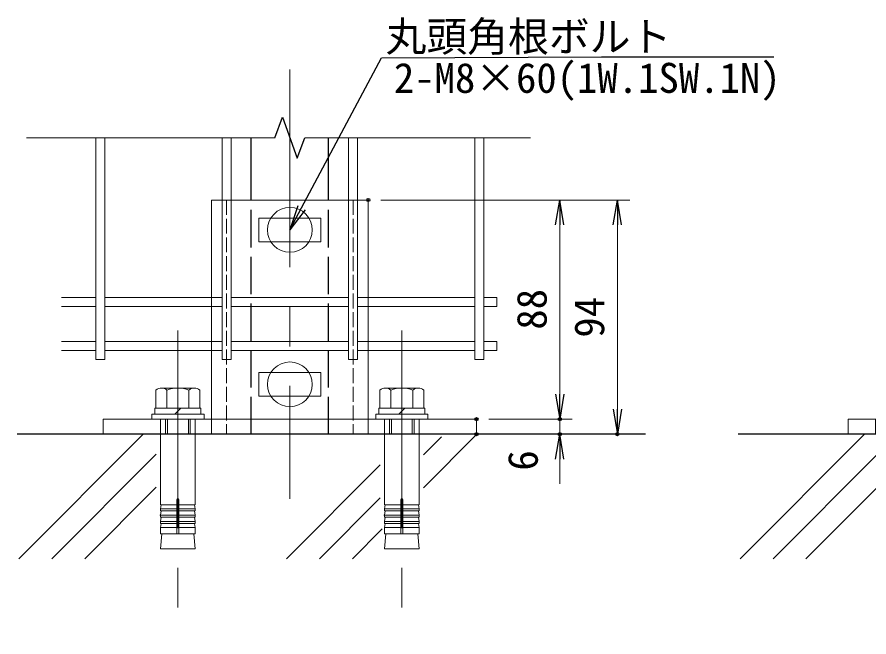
# Model space of a CAD drawing. Units: millimetres, scale not verified, with parts at other scales. Extents: x -4200 to 4200, y -2970 to 2970.
# Drawn here: x 1347 to 2717, y -875 to 120 of the extents above; entities that cross this region are included whole.
import ezdxf
from ezdxf.enums import TextEntityAlignment as Align

# ---------------------------------------------------------------- set-up
doc = ezdxf.new("R2010")
doc.units = ezdxf.units.MM
doc.header["$LTSCALE"] = 10
doc.header["$PDMODE"] = 32
doc.header["$PDSIZE"] = 5
doc.linetypes.add('DASHED', pattern=[7.5, 6, -1.5])
doc.linetypes.add('USER1', pattern=[50.8, 31.75, -6.35, 6.35, -6.35])
for name, color, linetype, lineweight in [('0-2_D-BGD', 7, 'Continuous', 25), ('0-3_D-BMK', 2, 'USER1', 13), ('0-4_D-STR3', 3, 'Continuous', 13), ('0-5_D-STR-DIM', 7, 'Continuous', 13), ('0-6_D-STR1', 1, 'Continuous', 25), ('0-7_D-STR2', 7, 'Continuous', 13), ('0-8_D-DCR-HCH', 7, 'Continuous', 13), ('0-9_0', 7, 'Continuous', 25), ('0-B_D-STR-TXT', 7, 'Continuous', 25)]:
    doc.layers.add(name, color=color, linetype=linetype, lineweight=lineweight)
doc.layers.add('0-A_Defpoints', color=7, linetype='Continuous')
doc.styles.add('ＭＳ ゴシック', font='')
doc.styles.get('ＭＳ ゴシック').set_extended_font_data('MS Gothic')

# ---------------------------------------------------------------- blocks, each defined once
blk = doc.blocks.new('BREAK')
at = {"layer": '0-9_0'}
for p, q in [((352.4, 128.3), (0, 256.5)), ((-352.4, -128.3), (352.4, 128.3)), ((0, -256.5), (-352.4, -128.3))]:
    blk.add_line(p, q, dxfattribs=at)
blk = doc.blocks.new('ベースプレート部品\u3000正面図')
at = {"layer": '0-4_D-STR3', "linetype": 'DASHED'}
for p, q in [((8393.49, 24200.71), (8393.49, 23260.71)), ((8903.49, 24200.71), (8903.49, 23260.71)), ((8128.49, 23320.71), (8128.49, 23260.71)), ((8268.49, 23320.71), (8268.49, 23260.71)), ((8333.49, 23320.71), (8333.49, 23260.71)), ((8963.49, 23320.71), (8963.49, 23260.71)), ((9028.49, 23320.71), (9028.49, 23260.71)), ((9168.49, 23320.71), (9168.49, 23260.71))]:
    blk.add_line(p, q, dxfattribs=at)
at = {"layer": '0-4_D-STR3'}
for p, q in [((8963.49, 24200.71), (8963.49, 23320.71)), ((8773.41, 24128.21), (8523.37, 24128.21)), ((8523.37, 24128.21), (8523.37, 24033.21)), ((8773.37, 24128.21), (8773.37, 24033.21)), ((8773.37, 24033.21), (8523.41, 24033.21)), ((8773.41, 23508.21), (8523.37, 23508.21)), ((8523.37, 23508.21), (8523.37, 23413.21)), ((8773.37, 23508.21), (8773.37, 23413.21)), ((8773.37, 23413.21), (8523.41, 23413.21)), ((7898.51, 23320.71), (9398.51, 23320.71)), ((9398.51, 23320.71), (9398.51, 23260.71))]:
    blk.add_line(p, q, dxfattribs=at)
for points in [[(8963.49, 24200.71), (8333.49, 24200.71), (8333.49, 23320.71)], [(7898.51, 23320.71), (7898.51, 23260.71), (9398.51, 23260.71)]]:
    blk.add_lwpolyline(points, dxfattribs=at)
blk = doc.blocks.new('ベースプレート部品\u3000側面図')
at = {"layer": '0-4_D-STR3'}
for p, q in [((39172.31, 25706.48), (39012.31, 25706.48)), ((39012.31, 25706.48), (39012.31, 24826.48)), ((39222.31, 24766.48), (39222.31, 25656.48)), ((39222.31, 24826.48), (38572.31, 24826.48)), ((38572.31, 24826.48), (38572.31, 24766.48)), ((39222.31, 24766.48), (38572.31, 24766.48))]:
    blk.add_line(p, q, dxfattribs=at)
at = {"layer": '0-4_D-STR3', "linetype": 'DASHED'}
for p, q in [((39072.31, 25706.48), (39072.31, 24826.48)), ((39072.31, 25633.98), (39012.31, 25633.98)), ((39072.31, 25538.98), (39012.31, 25538.98)), ((39072.31, 25013.98), (39012.31, 25013.98)), ((39072.31, 24918.98), (39012.31, 24918.98)), ((38682.31, 24826.48), (38682.31, 24766.48)), ((38977.31, 24826.48), (38977.31, 24766.48))]:
    blk.add_line(p, q, dxfattribs=at)
at = {"layer": '0-4_D-STR3'}
blk.add_arc((39172.31, 25656.48), 50, 0, 90, dxfattribs=at)
blk = doc.blocks.new('_Open')
at = {"layer": '0-9_0'}
blk.add_line((-10, 1.667), (0, 0), dxfattribs=at)
blk.add_lwpolyline([(-10, -1.667), (0, 0), (-10, 0)], dxfattribs=at)
blk = doc.blocks.new('MLeader14')
at = {"layer": '0-5_D-STR-DIM', "lineweight": 25}
blk.add_line((1810.49, -189.48), (1785.8, -221.65), dxfattribs=at)
for points in [[(1804.61, -186.35), (1932.89, 54.57), (2286.6, 56.37), (2563.43, 56.37)], [(1798.72, -183.21), (1785.8, -221.65), (1804.61, -186.35)]]:
    blk.add_lwpolyline(points, dxfattribs=at)

msp = doc.modelspace()

# ---------------------------------------------------------------- linework, layer by layer
at = {"layer": '0-2_D-BGD'}
for p, q in [((2357.23, -549.65), (1347.32, -549.65)), ((3516.35, -549.65), (2506.43, -549.65))]:
    msp.add_line(p, q, dxfattribs=at)
at = {"layer": '0-3_D-BMK'}
for p, q in [((1785.8, 35.78), (1785.8, -653.66)), ((1605.82, -383.25), (1605.82, -875.27)), ((1965.79, -383.25), (1965.79, -875.27))]:
    msp.add_line(p, q, dxfattribs=at)
at = {"layer": '0-4_D-STR3'}
for p, q in [((1570.63, -507.65), (1570.63, -478.85)), ((1633.53, -475.65), (1579.03, -475.65)), ((1588.23, -478.85), (1588.23, -507.65)), ((1623.43, -478.85), (1623.43, -507.65)), ((1641.03, -507.65), (1641.03, -478.85)), ((1930.6, -507.65), (1930.6, -478.85)), ((1993.5, -475.65), (1939, -475.65)), ((1948.2, -478.85), (1948.2, -507.65)), ((1983.4, -478.85), (1983.4, -507.65)), ((2001, -507.65), (2001, -478.85)), ((1600.83, -517.65), (1610.83, -507.65)), ((1960.8, -517.65), (1970.8, -507.65)), ((1585.83, -549.65), (1585.83, -525.65)), ((1589.03, -549.65), (1589.03, -525.65)), ((1622.63, -549.65), (1622.63, -525.65)), ((1625.83, -549.65), (1625.83, -525.65)), ((1945.8, -549.65), (1945.8, -525.65)), ((1949, -549.65), (1949, -525.65)), ((1982.6, -549.65), (1982.6, -525.65)), ((1985.8, -549.65), (1985.8, -525.65)), ((1604.33, -654.49), (1604.33, -709.65)), ((1607.33, -654.49), (1607.33, -709.65)), ((1964.3, -654.49), (1964.3, -709.65)), ((1967.3, -654.49), (1967.3, -709.65)), ((1604.33, -669.65), (1577.83, -669.65)), ((1607.33, -669.65), (1633.83, -669.65)), ((1964.3, -669.65), (1937.8, -669.65)), ((1967.3, -669.65), (1993.8, -669.65)), ((1604.33, -679.65), (1577, -679.65)), ((1607.33, -679.65), (1633.83, -679.65)), ((1964.3, -679.65), (1936.97, -679.65)), ((1967.3, -679.65), (1993.8, -679.65)), ((1604.33, -689.65), (1577.83, -689.65)), ((1607.33, -689.65), (1633.83, -689.65)), ((1964.3, -689.65), (1937.8, -689.65)), ((1967.3, -689.65), (1993.8, -689.65)), ((1604.33, -699.65), (1577.83, -699.65)), ((1607.33, -699.65), (1633.83, -699.65)), ((1964.3, -699.65), (1937.8, -699.65)), ((1967.3, -699.65), (1993.8, -699.65))]:
    msp.add_line(p, q, dxfattribs=at)
for points in [[(1647.83, -517.65), (1647.83, -525.65), (1563.83, -525.65), (1563.83, -517.65)], [(2007.8, -517.65), (2007.8, -525.65), (1923.8, -525.65), (1923.8, -517.65)]]:
    msp.add_lwpolyline(points, close=True, dxfattribs=at)
for points in [[(1569.03, -517.65), (1569.03, -507.65), (1642.63, -507.65), (1642.63, -517.65)], [(1929, -517.65), (1929, -507.65), (2002.6, -507.65), (2002.6, -517.65)], [(1607.33, -662.99), (1633.83, -662.99), (1633.83, -549.65), (1577.83, -549.65), (1577.83, -662.99), (1604.33, -662.99)], [(1967.3, -662.99), (1993.8, -662.99), (1993.8, -549.65), (1937.8, -549.65), (1937.8, -662.99), (1964.3, -662.99)], [(1579.08, -662.99), (1577.83, -669.65), (1577.83, -672.99), (1604.33, -672.99)], [(1632.58, -662.99), (1633.83, -669.65), (1633.83, -672.99), (1607.33, -672.99)], [(1939.05, -662.99), (1937.8, -669.65), (1937.8, -672.99), (1964.3, -672.99)], [(1992.55, -662.99), (1993.8, -669.65), (1993.8, -672.99), (1967.3, -672.99)], [(1579.08, -672.99), (1577.83, -679.65), (1577.83, -682.99), (1604.33, -682.99)], [(1579.08, -682.99), (1577.83, -689.65), (1577.83, -692.99), (1604.33, -692.99)], [(1632.58, -672.99), (1633.83, -679.65), (1633.83, -682.99), (1607.33, -682.99)], [(1632.58, -682.99), (1633.83, -689.65), (1633.83, -692.99), (1607.33, -692.99)], [(1939.05, -672.99), (1937.8, -679.65), (1937.8, -682.99), (1964.3, -682.99)], [(1939.05, -682.99), (1937.8, -689.65), (1937.8, -692.99), (1964.3, -692.99)], [(1992.55, -672.99), (1993.8, -679.65), (1993.8, -682.99), (1967.3, -682.99)], [(1992.55, -682.99), (1993.8, -689.65), (1993.8, -692.99), (1967.3, -692.99)], [(1632.58, -692.99), (1633.83, -699.65), (1633.83, -709.65), (1577.83, -709.65), (1577.83, -699.65), (1579.08, -692.99)], [(1992.55, -692.99), (1993.8, -699.65), (1993.8, -709.65), (1937.8, -709.65), (1937.8, -699.65), (1939.05, -692.99)], [(1631.73, -709.65), (1633.83, -733.65), (1577.83, -733.65), (1579.93, -709.65)], [(1633.83, -709.65), (1607.08, -709.65), (1577.83, -709.65)], [(1991.7, -709.65), (1993.8, -733.65), (1937.8, -733.65), (1939.9, -709.65)], [(1993.8, -709.65), (1967.05, -709.65), (1937.8, -709.65)]]:
    msp.add_lwpolyline(points, dxfattribs=at)
for centre in [(1785.8, -221.67), (1785.82, -469.65)]:
    msp.add_circle(centre, 36, dxfattribs=at)
for centre, radius, start, end in [((1579.43, -489.33), 13.68, 49.96723, 130.03277), ((1605.83, -525.65), 50, 69.39031, 110.60969), ((1632.23, -489.09), 13.5, 49.3117, 130.6883), ((1939.4, -489.33), 13.68, 49.96723, 130.03277), ((1965.8, -525.65), 50, 69.39031, 110.60969), ((1992.2, -489.09), 13.5, 49.3117, 130.6883), ((1605.83, -654.49), 1.5, 0, 180), ((1965.8, -654.49), 1.5, 0, 180)]:
    msp.add_arc(centre, radius, start, end, dxfattribs=at)
at = {"layer": '0-5_D-STR-DIM'}
for p, q in [((1931.8, -173.65), (2239.67, -173.65)), ((1931.8, -173.65), (2332.2, -173.65)), ((2219.67, -213.65), (2219.67, -485.65)), ((2312.2, -213.65), (2312.2, -509.65)), ((2219.67, -485.65), (2219.67, -445.65)), ((2105.8, -525.65), (2239.67, -525.65)), ((2105.8, -525.65), (2239.67, -525.65)), ((2219.67, -525.65), (2219.67, -549.65)), ((2105.8, -549.65), (2239.67, -549.65)), ((2105.8, -549.65), (2332.2, -549.65)), ((2219.67, -589.65), (2219.67, -629.65))]:
    msp.add_line(p, q, dxfattribs=at)
at = {"layer": '0-6_D-STR1'}
for p, q in [((1723.8, -173.65), (1723.8, -73.78)), ((1847.8, -173.65), (1847.8, -73.78))]:
    msp.add_line(p, q, dxfattribs=at)
at = {"layer": '0-6_D-STR1', "linetype": 'DASHED'}
for p, q in [((1723.8, -549.65), (1723.8, -173.65)), ((1847.8, -549.65), (1847.8, -173.65))]:
    msp.add_line(p, q, dxfattribs=at)
at = {"layer": '0-7_D-STR2'}
for p, q in [((1473.99, -73.78), (1473.99, -429.65)), ((1488.39, -73.78), (1488.39, -429.65)), ((1677.07, -73.78), (1677.07, -429.65)), ((1691.47, -73.78), (1691.47, -429.65)), ((1880.14, -73.78), (1880.14, -429.65)), ((1894.54, -73.78), (1894.54, -429.65)), ((2083.22, -73.78), (2083.22, -429.65)), ((2097.62, -73.78), (2097.62, -429.65)), ((1473.99, -330.35), (1418.91, -330.35)), ((1677.07, -330.35), (1488.39, -330.35)), ((1880.14, -330.35), (1691.47, -330.35)), ((2083.22, -330.35), (1894.54, -330.35)), ((2118.42, -330.35), (2097.62, -330.35)), ((2118.42, -330.35), (2118.42, -344.75)), ((1473.99, -344.75), (1418.91, -344.75)), ((1677.07, -344.75), (1488.39, -344.75)), ((1880.14, -344.75), (1691.47, -344.75)), ((2083.22, -344.75), (1894.54, -344.75)), ((2118.42, -344.75), (2097.62, -344.75)), ((1473.99, -400.85), (1418.91, -400.85)), ((1677.07, -400.85), (1488.39, -400.85)), ((1880.14, -400.85), (1691.47, -400.85)), ((2083.22, -400.85), (1894.54, -400.85)), ((2118.42, -400.85), (2097.62, -400.85)), ((2118.42, -400.85), (2118.42, -415.25)), ((1473.99, -415.25), (1418.91, -415.25)), ((1677.07, -415.25), (1488.39, -415.25)), ((1880.14, -415.25), (1691.47, -415.25)), ((2083.22, -415.25), (1894.54, -415.25)), ((2118.42, -415.25), (2097.62, -415.25)), ((1488.39, -429.65), (1473.99, -429.65)), ((1691.47, -429.65), (1677.07, -429.65)), ((1894.54, -429.65), (1880.14, -429.65)), ((2097.62, -429.65), (2083.22, -429.65))]:
    msp.add_line(p, q, dxfattribs=at)
at = {"layer": '0-8_D-DCR-HCH'}
for p, q in [((1362.54, -73.78), (1761.86, -73.78)), ((1809.75, -73.78), (2172.72, -73.78)), ((1350.18, -749.65), (1550.18, -549.65)), ((2000.36, -635.87), (2086.58, -549.65)), ((2000.36, -582.83), (2029.46, -553.73)), ((2509.29, -749.65), (2709.29, -549.65)), ((1403.21, -749.65), (1571.15, -581.71)), ((2562.33, -749.65), (2730.26, -581.71)), ((1780.51, -749.65), (1931.16, -599)), ((1456.25, -749.65), (1571.15, -634.75)), ((2615.36, -749.65), (2730.26, -634.75)), ((1833.54, -749.65), (1931.16, -652.03)), ((1886.58, -749.65), (1934.42, -701.8))]:
    msp.add_line(p, q, dxfattribs=at)
at = {"layer": '0-A_Defpoints'}
for p in [(1911.8, -173.65), (1911.8, -173.65), (2085.8, -525.65), (2219.67, -525.65), (2085.8, -549.65), (2219.67, -549.65), (2312.2, -549.65)]:
    msp.add_point(p, dxfattribs=at)

# ---------------------------------------------------------------- block references
at = {"layer": '0-5_D-STR-DIM'}
msp.add_blockref('MLeader14', (0, 0), dxfattribs=at)
at = {"layer": '0-5_D-STR-DIM', "xscale": 0.4, "yscale": 0.4}
for name, p in [('ベースプレート部品\u3000正面図', (-1673.6, -9853.94)), ('ベースプレート部品\u3000側面図', (-12746.01, -10456.24))]:
    msp.add_blockref(name, p, dxfattribs=at)
at = {"layer": '0-5_D-STR-DIM', "xscale": 4, "yscale": 4}
for p, rotation in [((2219.67, -173.65), 90), ((2312.2, -173.65), 90), ((2219.67, -525.65), 270), ((2219.67, -525.65), 270), ((2312.2, -549.65), 270), ((2219.67, -549.65), 90)]:
    msp.add_blockref('_Open', p, dxfattribs=dict(at, rotation=rotation))
at = {"layer": '0-8_D-DCR-HCH', "xscale": 0.09333333, "yscale": 0.09333333, "rotation": 270}
msp.add_blockref('BREAK', (1785.8, -73.78), dxfattribs=at)

# ---------------------------------------------------------------- texts
at = {"layer": '0-5_D-STR-DIM', "style": 'ＭＳ ゴシック'}
for s, p in [('88', (2212.92, -381.9)), ('94', (2305.46, -394.65)), ('6', (2198.69, -608.27))]:
    msp.add_text(s, height=48.09, rotation=90, dxfattribs=at).set_placement(p, align=Align.BOTTOM_LEFT)
at = {"layer": '0-B_D-STR-TXT', "style": 'ＭＳ ゴシック'}
for s, p in [('丸頭角根ボルト', (1939.68, 50.4)), ('2-M8×60(1W.1SW.1N)', (1953.02, -16))]:
    msp.add_text(s, height=48.09, dxfattribs=at).set_placement(p, align=Align.BOTTOM_LEFT)

doc.saveas('drawing.dxf')
